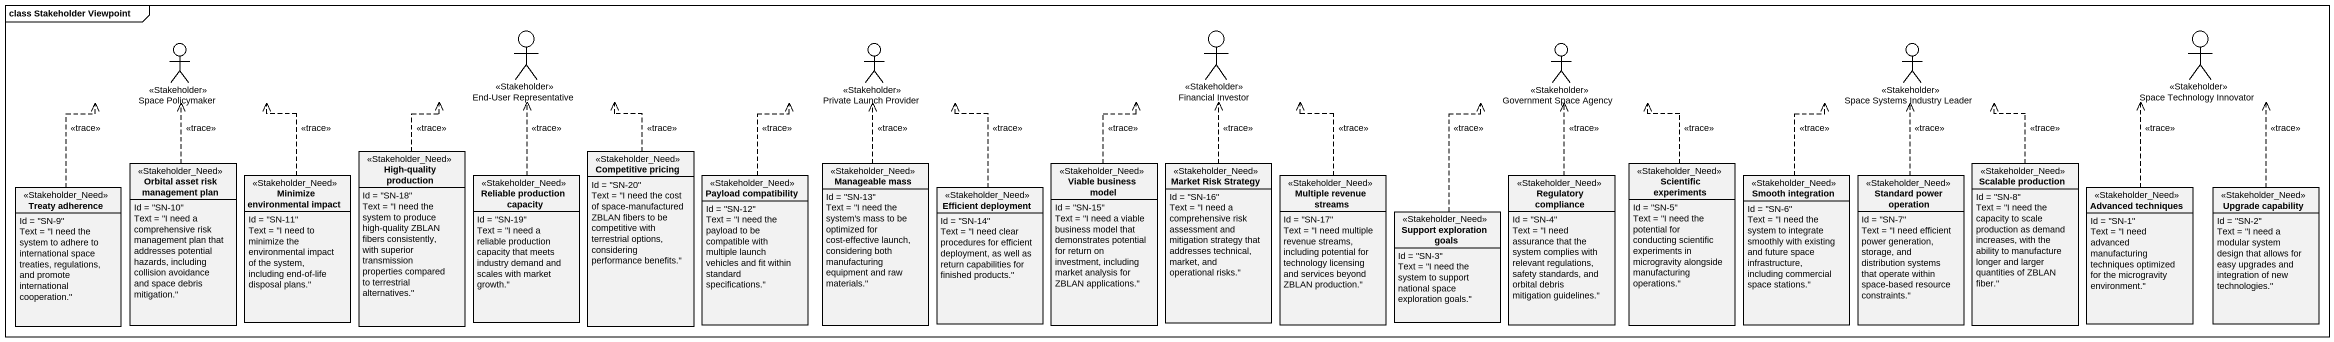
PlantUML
@startuml
mainframe class Stakeholder Viewpoint
allowmixing
hide circle
hide empty members
actor "End-User Representative" as End_User_Representative <<Stakeholder>>
actor "Financial Investor" as Financial_Investor <<Stakeholder>>
actor "Space Technology Innovator" as Space_Technology_Innovator <<Stakeholder>>
actor "Space Policymaker" as Space_Policymaker <<Stakeholder>>
actor "Private Launch Provider" as Private_Launch_Provider <<Stakeholder>>
actor "Government Space Agency" as Government_Space_Agency <<Stakeholder>>
actor "Space Systems Industry Leader" as Space_Systems_Industry <<Stakeholder>>
class "High-quality production" as High_quality_production <<Stakeholder_Need>> {
  Id = "SN-18"
  Text = "I need the system to produce high-quality ZBLAN fibers consistently, with superior transmission properties compared to terrestrial alternatives."
}
class "Competitive pricing" as Competitive_pricing <<Stakeholder_Need>> {
  Id = "SN-20"
  Text = "I need the cost of space-manufactured ZBLAN fibers to be competitive with terrestrial options, considering performance benefits."
}
class "Treaty adherence" as Treaty_adherence <<Stakeholder_Need>> {
  Id = "SN-9"
  Text = "I need the system to adhere to international space treaties, regulations, and promote international cooperation."
}
class "Orbital asset risk management plan" as Orbital_asset_risk <<Stakeholder_Need>> {
  Id = "SN-10"
  Text = "I need a comprehensive risk management plan that addresses potential hazards, including collision avoidance and space debris mitigation."
}
class "Minimize environmental impact" as Minimize_environmental <<Stakeholder_Need>> {
  Id = "SN-11"
  Text = "I need to minimize the environmental impact of the system, including end-of-life disposal plans."
}
class "Reliable production capacity" as Reliable_production_capacity <<Stakeholder_Need>> {
  Id = "SN-19"
  Text = "I need a reliable production capacity that meets industry demand and scales with market growth."
}
class "Payload compatibility" as Payload_compatibility <<Stakeholder_Need>> {
  Id = "SN-12"
  Text = "I need the payload to be compatible with multiple launch vehicles and fit within standard specifications."
}
class "Manageable mass" as Manageable_mass <<Stakeholder_Need>> {
  Id = "SN-13"
  Text = "I need the system's mass to be optimized for cost-effective launch, considering both manufacturing equipment and raw materials."
}
class "Efficient deployment" as Efficient_deployment <<Stakeholder_Need>> {
  Id = "SN-14"
  Text = "I need clear procedures for efficient deployment, as well as return capabilities for finished products."
}
class "Viable business model" as Viable_business_model <<Stakeholder_Need>> {
  Id = "SN-15"
  Text = "I need a viable business model that demonstrates potential for return on investment, including market analysis for ZBLAN applications."
}
class "Market Risk Strategy" as Market_Risk_Strategy <<Stakeholder_Need>> {
  Id = "SN-16"
  Text = "I need a comprehensive risk assessment and mitigation strategy that addresses technical, market, and operational risks."
}
class "Multiple revenue streams" as Multiple_revenue_streams <<Stakeholder_Need>> {
  Id = "SN-17"
  Text = "I need multiple revenue streams, including potential for technology licensing and services beyond ZBLAN production."
}
class "Regulatory compliance" as Regulatory_compliance <<Stakeholder_Need>> {
  Id = "SN-4"
  Text = "I need assurance that the system complies with relevant regulations, safety standards, and orbital debris mitigation guidelines."
}
class "Scientific experiments" as Scientific_experiments <<Stakeholder_Need>> {
  Id = "SN-5"
  Text = "I need the potential for conducting scientific experiments in microgravity alongside manufacturing operations."
}
class "Smooth integration" as Smooth_integration <<Stakeholder_Need>> {
  Id = "SN-6"
  Text = "I need the system to integrate smoothly with existing and future space infrastructure, including commercial space stations."
}
class "Standard power operation" as Standard_power_operation <<Stakeholder_Need>> {
  Id = "SN-7"
  Text = "I need efficient power generation, storage, and distribution systems that operate within space-based resource constraints."
}
class "Scalable production" as Scalable_production <<Stakeholder_Need>> {
  Id = "SN-8"
  Text = "I need the capacity to scale production as demand increases, with the ability to manufacture longer and larger quantities of ZBLAN fiber."
}
class "Advanced techniques" as Advanced_techniques <<Stakeholder_Need>> {
  Id = "SN-1"
  Text = "I need advanced manufacturing techniques optimized for the microgravity environment."
}
class "Upgrade capability" as Upgrade_capability <<Stakeholder_Need>> {
  Id = "SN-2"
  Text = "I need a modular system design that allows for easy upgrades and integration of new technologies."
}
class "Support exploration goals" as Support_exploration_goals <<Stakeholder_Need>> {
  Id = "SN-3"
  Text = "I need the system to support national space exploration goals."
}
High_quality_production .up.> End_User_Representative : <<trace>>
Competitive_pricing .up.> End_User_Representative : <<trace>>
Treaty_adherence .up.> Space_Policymaker : <<trace>>
Orbital_asset_risk .up.> Space_Policymaker : <<trace>>
Minimize_environmental .up.> Space_Policymaker : <<trace>>
Reliable_production_capacity .up.> End_User_Representative : <<trace>>
Payload_compatibility .up.> Private_Launch_Provider : <<trace>>
Manageable_mass .up.> Private_Launch_Provider : <<trace>>
Efficient_deployment .up.> Private_Launch_Provider : <<trace>>
Viable_business_model .up.> Financial_Investor : <<trace>>
Market_Risk_Strategy .up.> Financial_Investor : <<trace>>
Multiple_revenue_streams .up.> Financial_Investor : <<trace>>
Regulatory_compliance .up.> Government_Space_Agency : <<trace>>
Scientific_experiments .up.> Government_Space_Agency : <<trace>>
Smooth_integration .up.> Space_Systems_Industry : <<trace>>
Standard_power_operation .up.> Space_Systems_Industry : <<trace>>
Scalable_production .up.> Space_Systems_Industry : <<trace>>
Advanced_techniques .up.> Space_Technology_Innovator : <<trace>>
Upgrade_capability .up.> Space_Technology_Innovator : <<trace>>
Support_exploration_goals .up.> Government_Space_Agency : <<trace>>
@enduml
